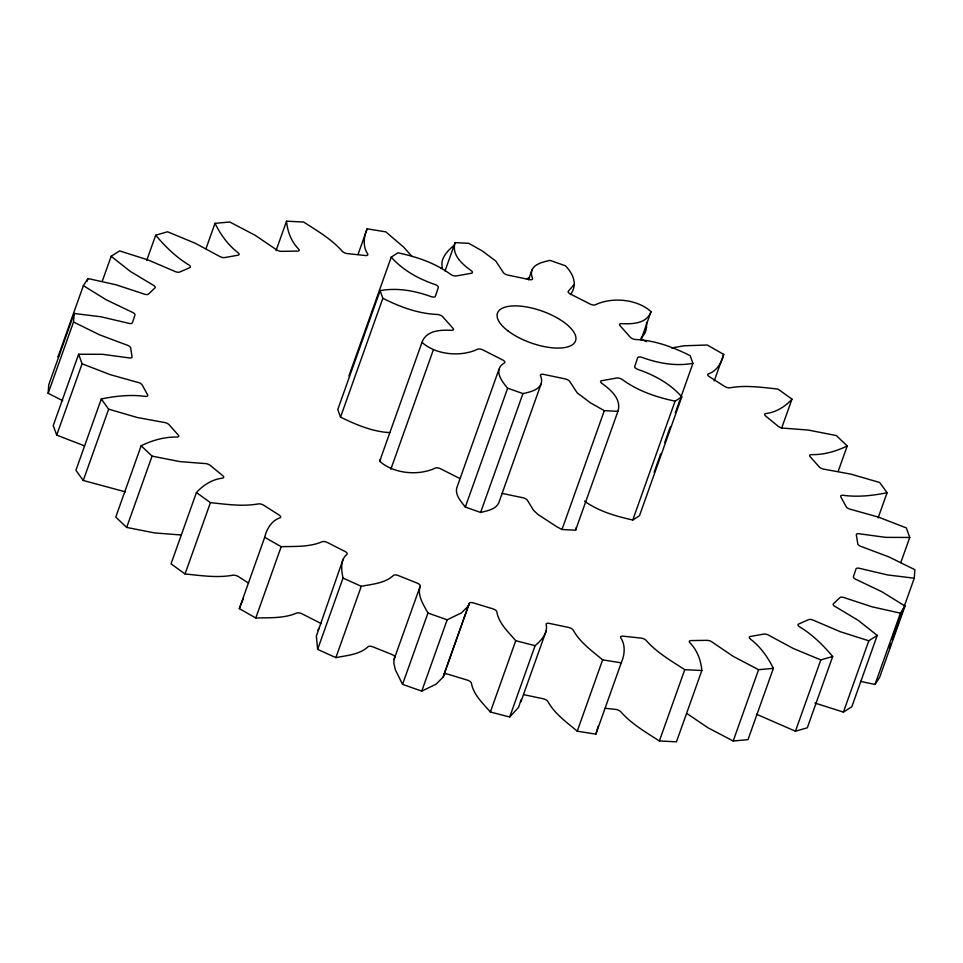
<?xml version="1.0" encoding="UTF-8"?>
<svg xmlns="http://www.w3.org/2000/svg" width="963" height="963" viewBox="0 0 963 963"><rect width="100%" height="100%" fill="white"/><g stroke="black" fill="none" stroke-linecap="round" stroke-linejoin="round"><path stroke-width="1.44" d="M412.14 256.591L403.557 247.022L385.754 231.83L367.144 228.845C363.701 236.633 362.654 246.468 367.625 253.847A4.334 1.77 19.6 0 1 365.17 255.508L347.571 253.618A4.334 1.77 19.6 0 1 342.106 251.114C331.404 238.98 317.08 230.735 303.622 222.032L286.541 221.177C287.431 231.349 291.235 241.617 298.53 248.936A4.334 1.77 19.6 0 1 297.23 251.114L281.521 251.343A4.334 1.77 19.6 0 1 275.743 249.273L255.147 235.285L229.808 222.008L215.014 223.332C220.539 234.503 228.002 245.035 237.981 252.643A4.334 1.77 19.6 0 1 237.897 255.231L224.752 257.566A4.334 1.77 19.6 0 1 218.926 256.026L195.068 243.182L167.562 231.782L155.693 235.201C165.227 246.492 175.928 257.109 188.64 264.777A4.334 1.77 19.6 0 1 189.759 267.678L179.768 272.023A4.334 1.77 19.6 0 1 174.134 271.084L148.073 259.95L119.581 250.898L111.166 256.29L130.234 271.361L152.648 284.831A4.334 1.77 19.6 0 1 154.935 287.913L148.519 294.076A4.334 1.77 19.6 0 1 143.331 293.775L116.198 284.831L87.982 278.536L83.372 285.65L106.436 299.902L131.582 311.928A4.334 1.77 19.6 0 1 134.94 315.045L132.376 322.761A4.334 1.77 19.6 0 1 127.862 323.111L100.838 316.755L74.127 313.493L73.537 322.015L99.586 334.823L126.37 344.874A4.334 1.77 19.6 0 1 130.643 347.896L132.051 356.816A4.334 1.77 19.6 0 1 128.416 357.803L102.68 354.324L78.641 354.228L82.096 363.797L109.999 374.595L137.228 382.227A4.334 1.77 19.6 0 1 142.235 385.031L147.556 394.77A4.334 1.77 19.6 0 1 144.944 396.359C130.402 394.409 115.608 396.046 101.308 398.971L108.65 409.167L137.191 417.485L163.686 422.372A4.334 1.77 19.6 0 1 169.211 424.827L178.203 434.963A4.334 1.77 19.6 0 1 176.735 437.07C164.384 436.781 152.178 440.392 141.152 445.761L152.07 456.125L179.985 461.614L204.589 463.528A4.334 1.77 19.6 0 1 210.391 465.526L222.67 475.614A4.334 1.77 19.6 0 1 222.405 478.166C212.305 479.333 203.145 485.099 196.428 492.55L210.428 502.65C226.209 504.239 242.387 506.767 258.156 503.926A4.334 1.77 19.6 0 1 263.97 505.382L279.005 514.976A4.334 1.77 19.6 0 1 279.956 517.841C271.554 520.586 266.582 529.108 264.705 537.306L281.196 546.683C294.798 546.298 309.279 547.237 322.039 541.772A4.334 1.77 19.6 0 1 327.613 542.626L344.73 551.317A4.334 1.77 19.6 0 1 346.861 554.375C340.011 559.985 341.408 570.325 343.021 578.065L361.269 586.311C372.187 584.12 384.947 583.361 393.434 575.429A4.334 1.77 19.6 0 1 398.538 575.645L417.003 583.048A4.334 1.77 19.6 0 1 420.217 586.166L393.987 659.571L393.879 663.266L395.36 669.863L402.558 684.344L421.758 691.109L436.058 684.187L443.269 676.929L469.246 603.428A4.334 1.77 19.6 0 1 473.64 602.982L492.647 608.772A4.334 1.77 19.6 0 1 496.8 611.83C498.798 623.446 508.416 632.065 515.759 640.708L535.091 645.692C541.074 640.551 548.248 633.1 546.141 624.542A4.334 1.77 19.6 0 1 549.644 623.458L568.351 627.382A4.334 1.77 19.6 0 1 573.274 630.235C580.063 642.538 592.076 650.964 602.633 659.86L621.243 662.845C624.686 655.057 625.733 645.222 620.774 637.843A4.334 1.77 19.6 0 1 623.23 636.182L640.816 638.06A4.334 1.77 19.6 0 1 646.281 640.576C656.995 652.709 671.307 660.955 684.777 669.658L701.846 670.513C700.956 660.341 697.164 650.073 689.869 642.742A4.334 1.77 19.6 0 1 691.169 640.576L706.878 640.347A4.334 1.77 19.6 0 1 712.644 642.417L733.252 656.405L758.579 669.682L773.373 668.358C767.86 657.187 760.397 646.655 750.406 639.047A4.334 1.77 19.6 0 1 750.502 636.459L763.647 634.111A4.334 1.77 19.6 0 1 769.473 635.652L793.319 648.508L820.825 659.908L832.694 656.489C823.16 645.198 812.471 634.581 799.759 626.913A4.334 1.77 19.6 0 1 798.628 624.012L808.631 619.666A4.334 1.77 19.6 0 1 814.253 620.605L840.326 631.74L868.807 640.792L877.221 635.399L858.165 620.328L835.752 606.859A4.334 1.77 19.6 0 1 833.452 603.777L839.88 597.614A4.334 1.77 19.6 0 1 845.057 597.915L872.201 606.859L900.405 613.154L905.015 606.04L881.952 591.788L856.817 579.762A4.334 1.77 19.6 0 1 853.459 576.644L856.011 568.928A4.334 1.77 19.6 0 1 860.525 568.579L887.549 574.935L914.26 578.197L914.85 569.675L888.801 556.867L862.029 546.815A4.334 1.77 19.6 0 1 857.756 543.794L856.336 534.874A4.334 1.77 19.6 0 1 859.983 533.875L885.719 537.366L909.758 537.462L906.303 527.893L878.4 517.095L851.172 509.463A4.334 1.77 19.6 0 1 846.164 506.658L840.831 496.92A4.334 1.77 19.6 0 1 843.456 495.331C857.985 497.281 872.791 495.644 887.079 492.719L879.737 482.523L851.208 474.205L824.713 469.318A4.334 1.77 19.6 0 1 819.188 466.862L810.184 456.727A4.334 1.77 19.6 0 1 811.653 454.62C824.015 454.909 836.209 451.298 847.235 445.929L836.329 435.565L808.414 430.076L783.798 428.162A4.334 1.77 19.6 0 1 778.008 426.152L765.717 416.064A4.334 1.77 19.6 0 1 765.982 413.524C776.094 412.345 785.254 406.591 791.971 399.139L777.96 389.04C762.178 387.451 746 384.923 730.243 387.764A4.334 1.77 19.6 0 1 724.429 386.307L709.394 376.714A4.334 1.77 19.6 0 1 708.443 373.849C716.833 371.104 721.805 362.582 723.682 354.384L707.203 345.007L684.091 345.789L671.62 347.956M62.715 400.656L48.15 393.325L48.74 384.803L74.127 313.493M443.269 676.929L443.847 674.738A4.334 1.77 19.6 0 1 448.252 674.305L467.248 680.095A4.334 1.77 19.6 0 1 471.401 683.14C473.411 694.768 483.029 703.375 490.372 712.018L509.704 717.002L518.563 707.396L521.139 699.559M598.107 726.403L595.856 734.155L577.246 731.17C566.677 722.274 554.676 713.848 547.875 701.545A4.334 1.77 19.6 0 0 542.951 698.705L524.257 694.78M570.541 294.57C577.932 284.386 573.19 273.757 565.389 265.776L550.09 260.395C540.688 262.345 527.279 265.764 532.635 278.692A4.334 1.77 19.6 0 1 528.663 279.451L508.536 275.225A4.334 1.77 19.6 0 1 503.312 272.529L495.801 261.057L482.331 250.97L468.716 243.314L455.114 242.64C451.178 255.075 462.806 264.644 471.605 270.952A4.334 1.77 19.6 0 1 470.907 273.348L456.763 275.875A4.334 1.77 19.6 0 1 450.997 274.624C435.372 263.043 416.774 256.784 397.948 252.824L391.243 257.109L348.919 375.967M502.048 493.381L522.187 497.606A4.334 1.77 19.6 0 1 527.399 500.303L533.562 510.294L537.631 514.23L556.891 526.821L561.995 529.518L575.597 530.192L576.163 527.784M575.597 530.192L617.921 411.345C621.857 398.911 610.229 389.341 601.43 383.033A4.334 1.77 19.6 0 1 602.128 380.626L616.272 378.11A4.334 1.77 19.6 0 1 622.038 379.362C637.662 390.942 656.26 397.201 675.087 401.162L681.792 396.876C670.116 383.575 654.262 374.98 637.662 369.359A4.334 1.77 19.6 0 1 634.822 366.241L637.578 357.935A4.334 1.77 19.6 0 1 641.683 357.273C658.006 363.232 675.641 366.506 692.939 363.34L690.182 355.708C673.041 347.041 654.684 340.216 635.267 339.506A4.334 1.77 19.6 0 1 629.971 336.857L620.292 325.951A4.334 1.77 19.6 0 1 621.159 323.616C631.8 324.23 646.823 323.869 651.036 311.627C637.181 299.06 612.095 296.712 595.158 304.874A4.334 1.77 19.6 0 1 589.428 303.706L570.999 294.353A4.334 1.77 19.6 0 1 568.302 291.247L574.068 284.663M343.141 559.13L316.333 636.206L317.634 649.375L335.882 657.621C346.8 655.43 359.56 654.671 368.047 646.751A4.334 1.77 19.6 0 1 373.138 646.955L391.604 654.359A4.334 1.77 19.6 0 1 394.818 657.476L393.987 659.571M321.016 623.711A4.334 1.77 19.6 0 0 319.343 622.628L302.226 613.937A4.334 1.77 19.6 0 0 296.64 613.082C283.892 618.547 269.411 617.608 255.797 617.993L239.318 608.616L243.362 598.577M391.243 257.109C402.919 270.41 418.773 279.005 435.372 284.627A4.334 1.77 19.6 0 1 438.213 287.744L435.457 296.038A4.334 1.77 19.6 0 1 431.352 296.712C415.029 290.754 397.394 287.48 380.096 290.645L382.853 298.277C399.994 306.944 418.351 313.769 437.768 314.48A4.334 1.77 19.6 0 1 443.064 317.128L452.742 328.034A4.334 1.77 19.6 0 1 451.876 330.369C441.235 329.755 426.212 330.116 421.999 342.359C435.854 354.926 460.94 357.273 477.877 349.112A4.334 1.77 19.6 0 1 483.607 350.279L502.036 359.632A4.334 1.77 19.6 0 1 504.732 362.738C492.707 369.551 501.603 381.119 507.645 388.197L522.945 393.59C532.346 391.64 545.756 388.221 540.399 375.293A4.334 1.77 19.6 0 1 544.372 374.535L564.499 378.76A4.334 1.77 19.6 0 1 569.723 381.444L577.234 392.916L590.716 403.016L604.319 410.659L617.921 411.345M83.372 285.65L57.985 356.96L59.513 354.589M86.983 281.34L87.982 278.536M48.15 393.325L73.537 322.015M102.198 281.449L111.166 256.29M78.641 354.228L53.242 425.538L56.697 435.107L84.6 445.905M56.697 435.107L82.096 363.797M146.737 260.371L155.693 235.201M101.308 398.971L75.921 470.281L83.263 480.477L125.467 491.876M83.263 480.477L108.65 409.167M206.058 248.502L215.014 223.332M141.152 445.761L115.765 517.071L126.671 527.435L154.586 532.924L179.202 534.838A4.334 1.77 19.6 0 1 181.164 535.043M126.671 527.435L152.07 456.125M276.092 250.549L286.541 221.177M196.428 492.55L171.029 563.861L185.04 573.96C200.822 575.549 217 578.077 232.757 575.236A4.334 1.77 19.6 0 1 238.571 576.693L248.598 583.096M185.04 573.96L210.428 502.65M358.188 254.015L367.144 228.845M239.318 608.616L264.705 537.306M255.797 617.993L281.196 546.683M380.096 290.645L337.784 409.504L340.529 417.123C356.057 424.695 372.368 431.713 389.871 432.616M340.529 417.123L382.853 298.277M445.038 270.94L455.114 242.64M459.724 478.479L441.283 469.125A4.334 1.77 19.6 0 0 435.565 467.97C418.628 476.119 393.53 473.784 379.675 461.217L421.999 342.359M317.634 649.375L343.021 578.065M390.834 469.258L433.157 350.4M335.882 657.621L361.269 586.311M528.482 279.752L532.009 269.845M498.966 369.323L456.655 488.181C455.21 495.439 461.241 501.711 465.322 507.056L480.621 512.448C487.025 510.811 495.572 509.596 498.714 502.987L541.025 384.129M465.322 507.056L507.645 388.197M402.558 684.344L427.945 613.034C423.708 605.029 417.027 595.531 420.217 586.166M480.621 512.448L522.945 393.59M421.758 691.109L447.157 619.799L461.458 612.877L468.668 605.607M443.847 674.738L469.246 603.428M490.372 712.018L515.759 640.708M561.995 529.518L604.319 410.659M640.961 339.915L651.036 311.627M509.704 717.002L535.091 645.692M520.863 701.955L546.262 630.645M584.553 501.157C598.781 511.401 615.899 516.204 632.763 520.02L675.087 401.162M654.142 472.279L660.69 453.886M664.723 442.571L670.26 427.006M675.304 412.862L679.83 400.127M680.841 397.298L692.939 363.34M681.792 396.876L639.48 515.723L632.763 520.02M577.246 731.17L602.633 659.86M714.221 380.951L723.682 354.384M595.856 734.155L621.243 662.845M605.161 708.274L615.429 709.382A4.334 1.77 19.6 0 1 620.894 711.886C631.596 724.02 645.92 732.265 659.378 740.968L684.777 669.658M781.511 428.499L791.971 399.139M701.846 670.513L676.459 741.823L659.378 740.968M687.257 713.727L707.853 727.715L733.192 740.992L758.579 669.682M838.279 471.1L847.235 445.929M773.373 668.358L747.986 739.668L733.192 740.992M756.557 714.245L795.438 731.218L820.825 659.908M878.124 517.889L887.079 492.719M832.694 656.489L807.307 727.799L795.438 731.218M814.927 703.05L843.419 712.102L868.807 640.792M900.79 562.633L909.758 537.462M877.221 635.399L851.834 706.71L843.419 712.102M860.525 681.395L875.018 684.464L900.405 613.154M889.367 648.111L890.859 643.91M892.352 639.721L914.26 578.197M905.015 606.04L879.628 677.35L875.018 684.464M379.675 461.217L380.662 458.954M317.742 630.44L318.958 628.37M453.296 245.998C447.314 251.126 440.139 258.59 442.246 267.148A4.334 1.77 19.6 0 1 440.717 268.424M526.942 278.813L529.578 277.392M427.945 613.034L447.157 619.799M646.293 341.709L643.657 340.372A4.334 1.77 19.6 0 1 641.527 337.315C646.029 333.968 646.992 327.673 646.486 322.4M507.802 330.766A41.433 16.853 19.6 0 0 574.285 343.081A41.433 16.853 19.6 0 0 527.471 307.125A41.433 16.853 19.6 0 0 507.802 330.766"/></g></svg>
